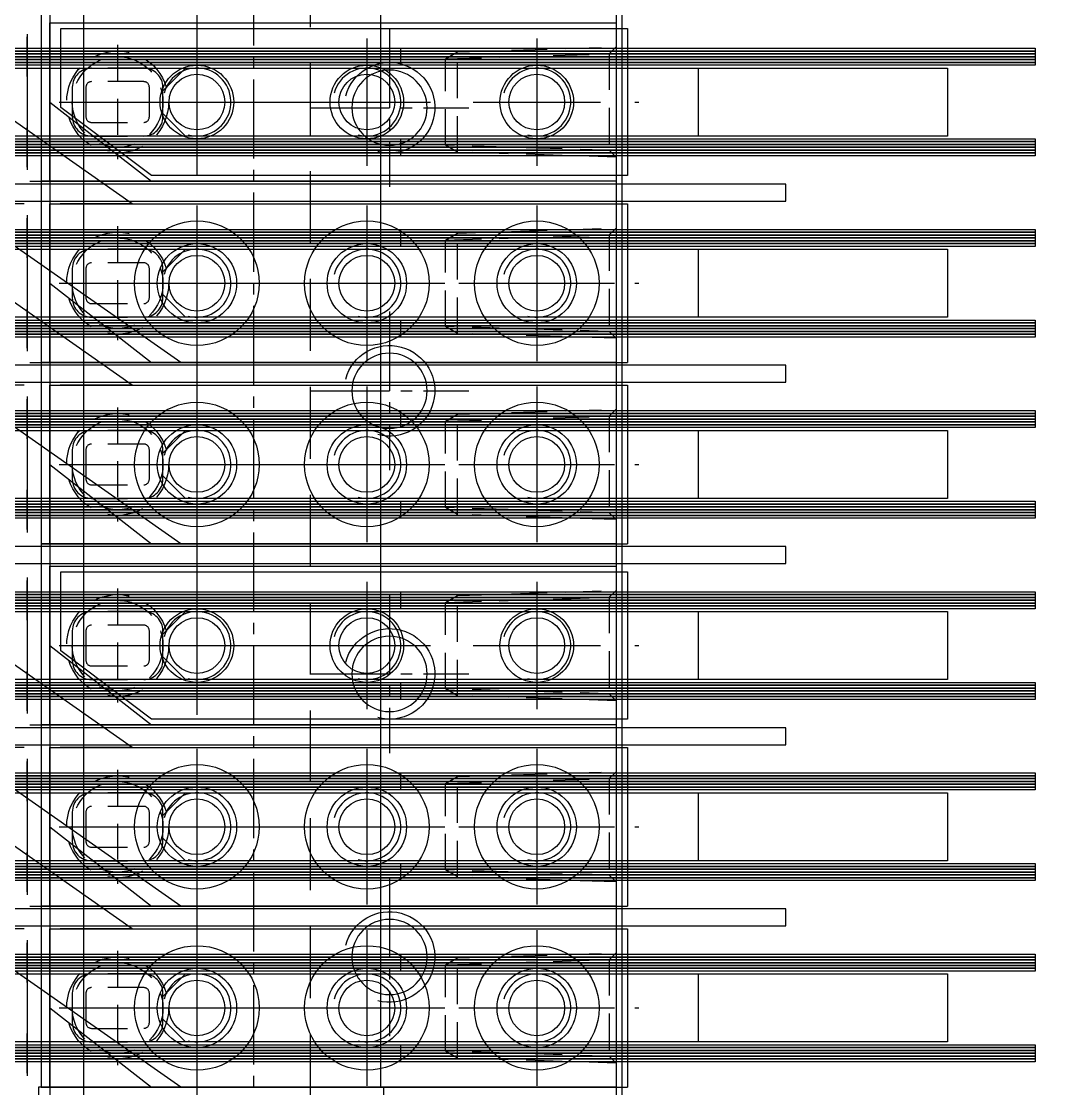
# Model space of a CAD drawing. Header units: millimetres. Extents: x 282 to 14566, y -4134 to 5341.
# Drawn here: x 9342.2 to 9432.5, y 810.5 to 904.8 of the extents above; entities that cross this region are included whole.
import ezdxf

# ---------------------------------------------------------------- set-up
doc = ezdxf.new("R2010")
doc.units = ezdxf.units.MM
for name, pattern in [('CENTER', [50.8, 31.75, -6.35, 6.35, -6.35]), ('CENTER1', [10, 7, -1, 1, -1]), ('CENTERX2', [101.6, 63.5, -12.7, 12.7, -12.7]), ('HIDDEN', [9.525, 6.35, -3.175]), ('HIDDEN2', [4.7625, 3.175, -1.5875])]:
    doc.linetypes.add(name, pattern=pattern)
for name, color, linetype in [('CENTER', 1, 'CENTER'), ('HIDDEN', 2, 'HIDDEN'), ('THIN', 3, 'Continuous')]:
    doc.layers.add(name, color=color, linetype=linetype)

# ---------------------------------------------------------------- blocks, each defined once
blk = doc.blocks.new('A$C429828F3')
at = {"color": 250}
for points in [[(-59.75, 160), (-29.75, 160), (-29.75, 176), (-59.75, 176), (-59.75, 160)], [(-59.75, 144), (-29.75, 144), (-29.75, 160), (-59.75, 160), (-59.75, 144)], [(-59.75, 128), (-29.75, 128), (-29.75, 144), (-59.75, 144), (-59.75, 128)], [(-59.75, 112), (-29.75, 112), (-29.75, 128), (-59.75, 128), (-59.75, 112)], [(-59.75, 96), (-29.75, 96), (-29.75, 112), (-59.75, 112), (-59.75, 96)], [(-59.75, 80), (-29.75, 80), (-29.75, 96), (-59.75, 96), (-59.75, 80)]]:
    blk.add_lwpolyline(points, dxfattribs=at)
blk.add_lwpolyline([(-45, 0), (45, 0, 0.414214), (60, 15), (60, 80), (29.5, 80), (29.5, 35, -0.414214), (24.5, 30), (-24.5, 30, -0.414214), (-29.5, 35), (-29.5, 80), (-60, 80), (-60, 15, 0.414214)], format="xyb", close=True, dxfattribs=at)
blk = doc.blocks.new('A$C45CF31D8')
at = {"color": 250}
for p, q in [((-50, 142), (0, 142)), ((-50, 128), (-50, 142)), ((0, 142), (0, 128)), ((-141, 139.75, 0), (37, 139.75, 0)), ((-141, 139.5, 0), (37, 139.5, 0)), ((37, 139.5, 0), (-141, 139.5, 0)), ((37, 139.75, 0), (37, 139.5, 0)), ((37, 139.5, 0), (37, 139.25, 0)), ((37, 139.25, 0), (-141, 139.25, 0)), ((-141, 139.25, 0), (37, 139.25, 0)), ((-141, 139, 0), (37, 139, 0)), ((37, 139, 0), (-141, 139, 0)), ((-141, 138.75, 0), (37, 138.75, 0)), ((37, 138.75, 0), (-141, 138.75, 0)), ((37, 139.25, 0), (37, 139, 0)), ((37, 139, 0), (37, 138.75, 0)), ((37, 138.75, 0), (37, 138.5, 0)), ((-141, 138.5, 0), (37, 138.5, 0)), ((37, 138.5, 0), (-141, 138.5, 0)), ((37, 138.25, 0), (-141, 138.25, 0)), ((7.25, 138), (7.25, 132)), ((37, 138.5, 0), (37, 138.25, 0)), ((-50, 135), (-41, 128)), ((-141, 131.75, 0), (37, 131.75, 0)), ((-141, 131.5, 0), (37, 131.5, 0)), ((37, 131.5, 0), (-141, 131.5, 0)), ((37, 131.25, 0), (-141, 131.25, 0)), ((-141, 131.25, 0), (37, 131.25, 0)), ((37, 131.75, 0), (37, 131.5, 0)), ((37, 131.5, 0), (37, 131.25, 0)), ((37, 131.25, 0), (37, 131, 0)), ((-141, 131, 0), (37, 131, 0)), ((37, 131, 0), (-141, 131, 0)), ((37, 130.75, 0), (-141, 130.75, 0)), ((-141, 130.75, 0), (37, 130.75, 0)), ((-141, 130.5, 0), (37, 130.5, 0)), ((37, 130.5, 0), (-141, 130.5, 0)), ((37, 130.25, 0), (-141, 130.25, 0)), ((37, 131, 0), (37, 130.75, 0)), ((37, 130.75, 0), (37, 130.5, 0)), ((37, 130.5, 0), (37, 130.25, 0)), ((15, 127.75), (-119, 127.75)), ((0, 128), (-50, 128)), ((15, 126.25), (15, 127.75)), ((-119, 126.25), (15, 126.25)), ((-50, 126), (0, 126)), ((-50, 112), (-50, 126)), ((0, 126), (0, 112)), ((-141, 123.75, 0), (37, 123.75, 0)), ((-141, 123.5, 0), (37, 123.5, 0)), ((37, 123.5, 0), (-141, 123.5, 0)), ((37, 123.75, 0), (37, 123.5, 0)), ((37, 123.5, 0), (37, 123.25, 0)), ((37, 123.25, 0), (-141, 123.25, 0)), ((-141, 123.25, 0), (37, 123.25, 0)), ((-141, 123, 0), (37, 123, 0)), ((37, 123, 0), (-141, 123, 0)), ((-141, 122.75, 0), (37, 122.75, 0)), ((37, 122.75, 0), (-141, 122.75, 0)), ((37, 123.25, 0), (37, 123, 0)), ((37, 123, 0), (37, 122.75, 0)), ((37, 122.75, 0), (37, 122.5, 0)), ((-141, 122.5, 0), (37, 122.5, 0)), ((37, 122.5, 0), (-141, 122.5, 0)), ((37, 122.25, 0), (-141, 122.25, 0)), ((7.25, 122), (7.25, 116)), ((37, 122.5, 0), (37, 122.25, 0)), ((-50, 119), (-41, 112)), ((-141, 115.75, 0), (37, 115.75, 0)), ((-141, 115.5, 0), (37, 115.5, 0)), ((37, 115.5, 0), (-141, 115.5, 0)), ((37, 115.25, 0), (-141, 115.25, 0)), ((-141, 115.25, 0), (37, 115.25, 0)), ((-141, 115, 0), (37, 115, 0)), ((37, 115, 0), (-141, 115, 0)), ((37, 115.75, 0), (37, 115.5, 0)), ((37, 115.5, 0), (37, 115.25, 0)), ((37, 115.25, 0), (37, 115, 0)), ((37, 115, 0), (37, 114.75, 0)), ((37, 114.75, 0), (-141, 114.75, 0)), ((-141, 114.75, 0), (37, 114.75, 0)), ((-141, 114.5, 0), (37, 114.5, 0)), ((37, 114.5, 0), (-141, 114.5, 0)), ((37, 114.25, 0), (-141, 114.25, 0)), ((37, 114.75, 0), (37, 114.5, 0)), ((37, 114.5, 0), (37, 114.25, 0)), ((15, 111.75), (-119, 111.75)), ((0, 112), (-50, 112)), ((15, 110.25), (15, 111.75)), ((-119, 110.25), (15, 110.25)), ((-50, 110), (0, 110)), ((-50, 96), (-50, 110)), ((0, 110), (0, 96)), ((-141, 107.75, 0), (37, 107.75, 0)), ((-141, 107.5, 0), (37, 107.5, 0)), ((37, 107.5, 0), (-141, 107.5, 0)), ((37, 107.75, 0), (37, 107.5, 0)), ((37, 107.5, 0), (37, 107.25, 0)), ((37, 107.25, 0), (-141, 107.25, 0)), ((-141, 107.25, 0), (37, 107.25, 0)), ((-141, 107, 0), (37, 107, 0)), ((37, 107, 0), (-141, 107, 0)), ((-141, 106.75, 0), (37, 106.75, 0)), ((37, 106.75, 0), (-141, 106.75, 0)), ((37, 107.25, 0), (37, 107, 0)), ((37, 107, 0), (37, 106.75, 0)), ((37, 106.75, 0), (37, 106.5, 0)), ((-141, 106.5, 0), (37, 106.5, 0)), ((37, 106.5, 0), (-141, 106.5, 0)), ((37, 106.25, 0), (-141, 106.25, 0)), ((7.25, 106), (7.25, 100)), ((37, 106.5, 0), (37, 106.25, 0)), ((-50, 103), (-41, 96)), ((-141, 99.75, 0), (37, 99.75, 0)), ((-141, 99.5, 0), (37, 99.5, 0)), ((37, 99.5, 0), (-141, 99.5, 0)), ((37, 99.25, 0), (-141, 99.25, 0)), ((-141, 99.25, 0), (37, 99.25, 0)), ((-141, 99, 0), (37, 99, 0)), ((37, 99, 0), (-141, 99, 0)), ((37, 99.75, 0), (37, 99.5, 0)), ((37, 99.5, 0), (37, 99.25, 0)), ((37, 99.25, 0), (37, 99, 0)), ((37, 99, 0), (37, 98.75, 0)), ((37, 98.75, 0), (-141, 98.75, 0)), ((-141, 98.75, 0), (37, 98.75, 0)), ((-141, 98.5, 0), (37, 98.5, 0)), ((37, 98.5, 0), (-141, 98.5, 0)), ((37, 98.25, 0), (-141, 98.25, 0)), ((37, 98.75, 0), (37, 98.5, 0)), ((37, 98.5, 0), (37, 98.25, 0)), ((15, 95.75), (-119, 95.75)), ((0, 96), (-50, 96)), ((15, 94.25), (15, 95.75)), ((-119, 94.25), (15, 94.25)), ((-50, 94), (0, 94)), ((-50, 80), (-50, 94)), ((0, 94), (0, 80)), ((-141, 91.75, 0), (37, 91.75, 0)), ((-141, 91.5, 0), (37, 91.5, 0)), ((37, 91.5, 0), (-141, 91.5, 0)), ((37, 91.75, 0), (37, 91.5, 0)), ((37, 91.5, 0), (37, 91.25, 0)), ((37, 91.25, 0), (-141, 91.25, 0)), ((-141, 91.25, 0), (37, 91.25, 0)), ((-141, 91, 0), (37, 91, 0)), ((37, 91, 0), (-141, 91, 0)), ((-141, 90.75, 0), (37, 90.75, 0)), ((37, 90.75, 0), (-141, 90.75, 0)), ((-141, 90.5, 0), (37, 90.5, 0)), ((37, 90.5, 0), (-141, 90.5, 0)), ((37, 91.25, 0), (37, 91, 0)), ((37, 91, 0), (37, 90.75, 0)), ((37, 90.75, 0), (37, 90.5, 0)), ((37, 90.5, 0), (37, 90.25, 0)), ((37, 90.25, 0), (-141, 90.25, 0)), ((7.25, 90), (7.25, 84)), ((-50, 87), (-41, 80)), ((-141, 83.75, 0), (37, 83.75, 0)), ((-141, 83.5, 0), (37, 83.5, 0)), ((37, 83.5, 0), (-141, 83.5, 0)), ((37, 83.25, 0), (-141, 83.25, 0)), ((-141, 83.25, 0), (37, 83.25, 0)), ((-141, 83, 0), (37, 83, 0)), ((37, 83, 0), (-141, 83, 0)), ((37, 83.75, 0), (37, 83.5, 0)), ((37, 83.5, 0), (37, 83.25, 0)), ((37, 83.25, 0), (37, 83, 0)), ((37, 83, 0), (37, 82.75, 0)), ((37, 82.75, 0), (-141, 82.75, 0)), ((-141, 82.75, 0), (37, 82.75, 0)), ((-141, 82.5, 0), (37, 82.5, 0)), ((37, 82.5, 0), (-141, 82.5, 0)), ((37, 82.25, 0), (-141, 82.25, 0)), ((37, 82.75, 0), (37, 82.5, 0)), ((37, 82.5, 0), (37, 82.25, 0)), ((15, 79.75), (-119, 79.75)), ((0, 80), (-50, 80)), ((15, 78.25), (15, 79.75)), ((-119, 78.25), (15, 78.25)), ((-50, 78), (0, 78)), ((-50, 64), (-50, 78)), ((0, 78), (0, 64)), ((-141, 75.75, 0), (37, 75.75, 0)), ((-141, 75.5, 0), (37, 75.5, 0)), ((37, 75.5, 0), (-141, 75.5, 0)), ((37, 75.75, 0), (37, 75.5, 0)), ((37, 75.5, 0), (37, 75.25, 0)), ((37, 75.25, 0), (-141, 75.25, 0)), ((-141, 75.25, 0), (37, 75.25, 0)), ((-141, 75, 0), (37, 75, 0)), ((37, 75, 0), (-141, 75, 0)), ((-141, 74.75, 0), (37, 74.75, 0)), ((37, 74.75, 0), (-141, 74.75, 0)), ((-141, 74.5, 0), (37, 74.5, 0)), ((37, 74.5, 0), (-141, 74.5, 0)), ((37, 75.25, 0), (37, 75, 0)), ((37, 75, 0), (37, 74.75, 0)), ((37, 74.75, 0), (37, 74.5, 0)), ((37, 74.5, 0), (37, 74.25, 0)), ((37, 74.25, 0), (-141, 74.25, 0)), ((7.25, 74), (7.25, 68)), ((-50, 71), (-41, 64)), ((-141, 67.75, 0), (37, 67.75, 0)), ((-141, 67.5, 0), (37, 67.5, 0)), ((37, 67.5, 0), (-141, 67.5, 0)), ((37, 67.25, 0), (-141, 67.25, 0)), ((-141, 67.25, 0), (37, 67.25, 0)), ((-141, 67, 0), (37, 67, 0)), ((37, 67, 0), (-141, 67, 0)), ((37, 67.75, 0), (37, 67.5, 0)), ((37, 67.5, 0), (37, 67.25, 0)), ((37, 67.25, 0), (37, 67, 0)), ((37, 67, 0), (37, 66.75, 0)), ((37, 66.75, 0), (-141, 66.75, 0)), ((-141, 66.75, 0), (37, 66.75, 0)), ((-141, 66.5, 0), (37, 66.5, 0)), ((37, 66.5, 0), (-141, 66.5, 0)), ((37, 66.25, 0), (-141, 66.25, 0)), ((37, 66.75, 0), (37, 66.5, 0)), ((37, 66.5, 0), (37, 66.25, 0)), ((15, 63.75), (-119, 63.75)), ((0, 64), (-50, 64)), ((15, 62.25), (15, 63.75)), ((-119, 62.25), (15, 62.25)), ((-50, 62), (0, 62)), ((-50, 48), (-50, 62)), ((0, 62), (0, 48)), ((-141, 59.75, 0), (37, 59.75, 0)), ((-141, 59.5, 0), (37, 59.5, 0)), ((37, 59.5, 0), (-141, 59.5, 0)), ((37, 59.75, 0), (37, 59.5, 0)), ((37, 59.5, 0), (37, 59.25, 0)), ((37, 59.25, 0), (-141, 59.25, 0)), ((-141, 59.25, 0), (37, 59.25, 0)), ((-141, 59, 0), (37, 59, 0)), ((37, 59, 0), (-141, 59, 0)), ((-141, 58.75, 0), (37, 58.75, 0)), ((37, 58.75, 0), (-141, 58.75, 0)), ((-141, 58.5, 0), (37, 58.5, 0)), ((37, 58.5, 0), (-141, 58.5, 0)), ((37, 59.25, 0), (37, 59, 0)), ((37, 59, 0), (37, 58.75, 0)), ((37, 58.75, 0), (37, 58.5, 0)), ((37, 58.5, 0), (37, 58.25, 0)), ((37, 58.25, 0), (-141, 58.25, 0)), ((7.25, 58), (7.25, 52)), ((-50, 55), (-41, 48)), ((-141, 51.75, 0), (37, 51.75, 0)), ((-141, 51.5, 0), (37, 51.5, 0)), ((37, 51.5, 0), (-141, 51.5, 0)), ((37, 51.25, 0), (-141, 51.25, 0)), ((-141, 51.25, 0), (37, 51.25, 0)), ((-141, 51, 0), (37, 51, 0)), ((37, 51, 0), (-141, 51, 0)), ((37, 51.75, 0), (37, 51.5, 0)), ((37, 51.5, 0), (37, 51.25, 0)), ((37, 51.25, 0), (37, 51, 0)), ((37, 51, 0), (37, 50.75, 0)), ((37, 50.75, 0), (-141, 50.75, 0)), ((-141, 50.75, 0), (37, 50.75, 0)), ((-141, 50.5, 0), (37, 50.5, 0)), ((37, 50.5, 0), (-141, 50.5, 0)), ((37, 50.25, 0), (-141, 50.25, 0)), ((37, 50.75, 0), (37, 50.5, 0)), ((37, 50.5, 0), (37, 50.25, 0)), ((0, 48), (-50, 48))]:
    blk.add_line(p, q, dxfattribs=at)
at = {"color": 250, "linetype": 'CENTERX2'}
for p, q in [((-52, 141, 0), (-52, 129, 0)), ((-52, 125, 0), (-52, 113, 0)), ((-52, 109, 0), (-52, 97, 0)), ((-52, 93, 0), (-52, 81, 0)), ((-52, 77, 0), (-52, 65, 0)), ((-52, 61, 0), (-52, 49, 0))]:
    blk.add_line(p, q, dxfattribs=at)
at = {"color": 250, "linetype": 'CENTER1'}
for p, q in [((-52, 138.5, 0), (-52, 140.75, 0)), ((-52, 138.25, 0), (-52, 140.5, 0)), ((-52, 138, 0), (-52, 140.25, 0)), ((-52, 137.75, 0), (-52, 140, 0)), ((-52, 137.5, 0), (-52, 139.75, 0)), ((-52, 137.25, 0), (-52, 139.5, 0)), ((-52, 130.5, 0), (-52, 132.75, 0)), ((-52, 130.25, 0), (-52, 132.5, 0)), ((-52, 130, 0), (-52, 132.25, 0)), ((-52, 129.75, 0), (-52, 132, 0)), ((-52, 129.5, 0), (-52, 131.75, 0)), ((-52, 129.25, 0), (-52, 131.5, 0)), ((-52, 122.5, 0), (-52, 124.75, 0)), ((-52, 122.25, 0), (-52, 124.5, 0)), ((-52, 122, 0), (-52, 124.25, 0)), ((-52, 121.75, 0), (-52, 124, 0)), ((-52, 121.5, 0), (-52, 123.75, 0)), ((-52, 121.25, 0), (-52, 123.5, 0)), ((-52, 114.5, 0), (-52, 116.75, 0)), ((-52, 114.25, 0), (-52, 116.5, 0)), ((-52, 114, 0), (-52, 116.25, 0)), ((-52, 113.75, 0), (-52, 116, 0)), ((-52, 113.5, 0), (-52, 115.75, 0)), ((-52, 113.25, 0), (-52, 115.5, 0)), ((-52, 106.5, 0), (-52, 108.75, 0)), ((-52, 106.25, 0), (-52, 108.5, 0)), ((-52, 106, 0), (-52, 108.25, 0)), ((-52, 105.75, 0), (-52, 108, 0)), ((-52, 105.5, 0), (-52, 107.75, 0)), ((-52, 105.25, 0), (-52, 107.5, 0)), ((-52, 98.5, 0), (-52, 100.75, 0)), ((-52, 98.25, 0), (-52, 100.5, 0)), ((-52, 98, 0), (-52, 100.25, 0)), ((-52, 97.75, 0), (-52, 100, 0)), ((-52, 97.5, 0), (-52, 99.75, 0)), ((-52, 97.25, 0), (-52, 99.5, 0)), ((-52, 90.5, 0), (-52, 92.75, 0)), ((-52, 90.25, 0), (-52, 92.5, 0)), ((-52, 90, 0), (-52, 92.25, 0)), ((-52, 89.75, 0), (-52, 92, 0)), ((-52, 89.5, 0), (-52, 91.75, 0)), ((-52, 89.25, 0), (-52, 91.5, 0)), ((-52, 82.5, 0), (-52, 84.75, 0)), ((-52, 82.25, 0), (-52, 84.5, 0)), ((-52, 82, 0), (-52, 84.25, 0)), ((-52, 81.75, 0), (-52, 84, 0)), ((-52, 81.5, 0), (-52, 83.75, 0)), ((-52, 81.25, 0), (-52, 83.5, 0)), ((-52, 74.5, 0), (-52, 76.75, 0)), ((-52, 74.25, 0), (-52, 76.5, 0)), ((-52, 74, 0), (-52, 76.25, 0)), ((-52, 73.75, 0), (-52, 76, 0)), ((-52, 73.5, 0), (-52, 75.75, 0)), ((-52, 73.25, 0), (-52, 75.5, 0)), ((-52, 66.5, 0), (-52, 68.75, 0)), ((-52, 66.25, 0), (-52, 68.5, 0)), ((-52, 66, 0), (-52, 68.25, 0)), ((-52, 65.75, 0), (-52, 68, 0)), ((-52, 65.5, 0), (-52, 67.75, 0)), ((-52, 65.25, 0), (-52, 67.5, 0)), ((-52, 58.5, 0), (-52, 60.75, 0)), ((-52, 58.25, 0), (-52, 60.5, 0)), ((-52, 58, 0), (-52, 60.25, 0)), ((-52, 57.75, 0), (-52, 60, 0)), ((-52, 57.5, 0), (-52, 59.75, 0)), ((-52, 57.25, 0), (-52, 59.5, 0)), ((-52, 50.5, 0), (-52, 52.75, 0)), ((-52, 50.25, 0), (-52, 52.5, 0)), ((-52, 50, 0), (-52, 52.25, 0)), ((-52, 49.75, 0), (-52, 52, 0)), ((-52, 49.5, 0), (-52, 51.75, 0)), ((-52, 49.25, 0), (-52, 51.5, 0))]:
    blk.add_line(p, q, dxfattribs=at)
at = {"color": 250, "linetype": 'HIDDEN2'}
for p, q in [((-44, 140.037), (-44, 129.963)), ((-19, 139.5), (-19, 139.75)), ((-19, 139.25), (-19, 139.5)), ((-14, 139.427), (0, 139.864)), ((0, 139.864), (-0.6, 139.264)), ((0, 139), (-44, 139)), ((-19, 139), (-19, 139.25)), ((-19, 138.75), (-19, 139)), ((-19, 138.5), (-19, 138.75)), ((-15.064, 138.812), (-14, 139.427)), ((-15.064, 138.812), (0, 139.283)), ((-15.064, 131.188), (-15.064, 138.812)), ((-14, 130.573), (-14, 139.427)), ((-0.6, 139.264), (-0.6, 130.736)), ((-41.7, 138), (-46.3, 138)), ((-19, 138.25), (-19, 138.5)), ((-41.7, 136.8), (-46.3, 136.8)), ((-48, 136.3), (-48, 133.7)), ((-46.8, 136.3), (-46.8, 133.7)), ((-41.2, 133.7), (-41.2, 136.3)), ((-40, 133.7), (-40, 136.3)), ((-49.037, 135), (-38.963, 135)), ((-46.3, 133.2), (-41.7, 133.2)), ((-46.3, 132), (-41.7, 132)), ((-19, 131.5), (-19, 131.75)), ((-19, 131.25), (-19, 131.5)), ((-19, 131), (-19, 131.25)), ((0, 130.717), (-15.064, 131.188)), ((-14, 130.573), (-15.064, 131.188)), ((0, 131), (-43.723, 131)), ((-19, 130.75), (-19, 131)), ((-19, 130.5), (-19, 130.75)), ((-19, 130.25), (-19, 130.5)), ((0, 130.136), (-14, 130.573)), ((-0.6, 130.736), (0, 130.136)), ((-44, 124.037), (-44, 113.963)), ((-19, 123.5), (-19, 123.75)), ((-19, 123.25), (-19, 123.5)), ((-14, 123.427), (0, 123.864)), ((0, 123.864), (-0.6, 123.264)), ((0, 123), (-44, 123)), ((-19, 123), (-19, 123.25)), ((-19, 122.75), (-19, 123)), ((-19, 122.5), (-19, 122.75)), ((-15.064, 122.812), (-14, 123.427)), ((-15.064, 122.812), (0, 123.283)), ((-15.064, 115.188), (-15.064, 122.812)), ((-14, 114.573), (-14, 123.427)), ((-0.6, 123.264), (-0.6, 114.736)), ((-41.7, 122), (-46.3, 122)), ((-19, 122.25), (-19, 122.5)), ((-41.7, 120.8), (-46.3, 120.8)), ((-48, 120.3), (-48, 117.7)), ((-46.8, 120.3), (-46.8, 117.7)), ((-41.2, 117.7), (-41.2, 120.3)), ((-40, 117.7), (-40, 120.3)), ((-49.037, 119), (-38.963, 119)), ((-46.3, 117.2), (-41.7, 117.2)), ((-46.3, 116), (-41.7, 116)), ((0, 115), (-43.723, 115)), ((-19, 115.5), (-19, 115.75)), ((-19, 115.25), (-19, 115.5)), ((-19, 115), (-19, 115.25)), ((-19, 114.75), (-19, 115)), ((0, 114.717), (-15.064, 115.188)), ((-14, 114.573), (-15.064, 115.188)), ((-19, 114.5), (-19, 114.75)), ((-19, 114.25), (-19, 114.5)), ((0, 114.136), (-14, 114.573)), ((-0.6, 114.736), (0, 114.136)), ((-44, 108.037), (-44, 97.963)), ((-19, 107.5), (-19, 107.75)), ((-19, 107.25), (-19, 107.5)), ((-14, 107.427), (0, 107.864)), ((0, 107.864), (-0.6, 107.264)), ((0, 107), (-44, 107)), ((-19, 107), (-19, 107.25)), ((-19, 106.75), (-19, 107)), ((-19, 106.5), (-19, 106.75)), ((-15.064, 106.812), (-14, 107.427)), ((-15.064, 106.812), (0, 107.283)), ((-15.064, 99.188), (-15.064, 106.812)), ((-14, 98.573), (-14, 107.427)), ((-0.6, 107.264), (-0.6, 98.736)), ((-41.7, 106), (-46.3, 106)), ((-19, 106.25), (-19, 106.5)), ((-41.7, 104.8), (-46.3, 104.8)), ((-48, 104.3), (-48, 101.7)), ((-46.8, 104.3), (-46.8, 101.7)), ((-41.2, 101.7), (-41.2, 104.3)), ((-40, 101.7), (-40, 104.3)), ((-49.037, 103), (-38.963, 103)), ((-46.3, 101.2), (-41.7, 101.2)), ((-46.3, 100), (-41.7, 100)), ((0, 99), (-43.723, 99)), ((-19, 99.5), (-19, 99.75)), ((-19, 99.25), (-19, 99.5)), ((-19, 99), (-19, 99.25)), ((-19, 98.75), (-19, 99)), ((0, 98.717), (-15.064, 99.188)), ((-14, 98.573), (-15.064, 99.188)), ((-19, 98.5), (-19, 98.75)), ((-19, 98.25), (-19, 98.5)), ((0, 98.136), (-14, 98.573)), ((-0.6, 98.736), (0, 98.136)), ((-44, 92.037), (-44, 81.963)), ((-19, 91.5), (-19, 91.75)), ((-19, 91.25), (-19, 91.5)), ((-15.064, 90.812), (-14, 91.427)), ((-14, 91.427), (0, 91.864)), ((-14, 82.573), (-14, 91.427)), ((0, 91.864), (-0.6, 91.264)), ((0, 91), (-44, 91)), ((-19, 91), (-19, 91.25)), ((-19, 90.75), (-19, 91)), ((-19, 90.5), (-19, 90.75)), ((-19, 90.25), (-19, 90.5)), ((-15.064, 90.812), (0, 91.283)), ((-15.064, 83.188), (-15.064, 90.812)), ((-0.6, 91.264), (-0.6, 82.736)), ((-41.7, 90), (-46.3, 90)), ((-41.7, 88.8), (-46.3, 88.8)), ((-48, 88.3), (-48, 85.7)), ((-46.8, 88.3), (-46.8, 85.7)), ((-41.2, 85.7), (-41.2, 88.3)), ((-40, 85.7), (-40, 88.3)), ((-49.037, 87), (-38.963, 87)), ((-46.3, 85.2), (-41.7, 85.2)), ((-46.3, 84), (-41.7, 84)), ((0, 83), (-43.723, 83)), ((-19, 83.5), (-19, 83.75)), ((-19, 83.25), (-19, 83.5)), ((-19, 83), (-19, 83.25)), ((-19, 82.75), (-19, 83)), ((0, 82.717), (-15.064, 83.188)), ((-14, 82.573), (-15.064, 83.188)), ((-19, 82.5), (-19, 82.75)), ((-19, 82.25), (-19, 82.5)), ((0, 82.136), (-14, 82.573)), ((-0.6, 82.736), (0, 82.136)), ((-44, 76.037), (-44, 65.963)), ((-19, 75.5), (-19, 75.75)), ((-19, 75.25), (-19, 75.5)), ((-15.064, 74.812), (-14, 75.427)), ((-14, 75.427), (0, 75.864)), ((-14, 66.573), (-14, 75.427)), ((0, 75.864), (-0.6, 75.264)), ((0, 75), (-44, 75)), ((-19, 75), (-19, 75.25)), ((-19, 74.75), (-19, 75)), ((-19, 74.5), (-19, 74.75)), ((-19, 74.25), (-19, 74.5)), ((-15.064, 74.812), (0, 75.283)), ((-15.064, 67.188), (-15.064, 74.812)), ((-0.6, 75.264), (-0.6, 66.736)), ((-41.7, 74), (-46.3, 74)), ((-41.7, 72.8), (-46.3, 72.8)), ((-48, 72.3), (-48, 69.7)), ((-46.8, 72.3), (-46.8, 69.7)), ((-41.2, 69.7), (-41.2, 72.3)), ((-40, 69.7), (-40, 72.3)), ((-49.037, 71), (-38.963, 71)), ((-46.3, 69.2), (-41.7, 69.2)), ((-46.3, 68), (-41.7, 68)), ((0, 67), (-43.723, 67)), ((-19, 67.5), (-19, 67.75)), ((-19, 67.25), (-19, 67.5)), ((-19, 67), (-19, 67.25)), ((-19, 66.75), (-19, 67)), ((0, 66.717), (-15.064, 67.188)), ((-14, 66.573), (-15.064, 67.188)), ((-19, 66.5), (-19, 66.75)), ((-19, 66.25), (-19, 66.5)), ((0, 66.136), (-14, 66.573)), ((-0.6, 66.736), (0, 66.136)), ((-44, 60.037), (-44, 49.963)), ((-19, 59.5), (-19, 59.75)), ((-19, 59.25), (-19, 59.5)), ((-15.064, 58.812), (-14, 59.427)), ((-14, 59.427), (0, 59.864)), ((-14, 50.573), (-14, 59.427)), ((0, 59.864), (-0.6, 59.264)), ((0, 59), (-44, 59)), ((-19, 59), (-19, 59.25)), ((-19, 58.75), (-19, 59)), ((-19, 58.5), (-19, 58.75)), ((-19, 58.25), (-19, 58.5)), ((-15.064, 58.812), (0, 59.283)), ((-15.064, 51.188), (-15.064, 58.812)), ((-0.6, 59.264), (-0.6, 50.736)), ((-41.7, 58), (-46.3, 58)), ((-41.7, 56.8), (-46.3, 56.8)), ((-48, 56.3), (-48, 53.7)), ((-46.8, 56.3), (-46.8, 53.7)), ((-41.2, 53.7), (-41.2, 56.3)), ((-40, 53.7), (-40, 56.3)), ((-49.037, 55), (-38.963, 55)), ((-46.3, 53.2), (-41.7, 53.2)), ((-46.3, 52), (-41.7, 52)), ((0, 51), (-43.723, 51)), ((-19, 51.5), (-19, 51.75)), ((-19, 51.25), (-19, 51.5)), ((-19, 51), (-19, 51.25)), ((-19, 50.75), (-19, 51)), ((0, 50.717), (-15.064, 51.188)), ((-14, 50.573), (-15.064, 51.188)), ((-19, 50.5), (-19, 50.75)), ((-19, 50.25), (-19, 50.5)), ((0, 50.136), (-14, 50.573)), ((-0.6, 50.736), (0, 50.136))]:
    blk.add_line(p, q, dxfattribs=at)
at = {"color": 250, "elevation": 0}
for points in [[(-133.25, 132), (-133.25, 138), (29.25, 138), (29.25, 132)], [(-133.25, 116), (-133.25, 122), (29.25, 122), (29.25, 116)], [(-133.25, 100), (-133.25, 106), (29.25, 106), (29.25, 100)], [(-133.25, 84), (-133.25, 90), (29.25, 90), (29.25, 84)], [(-133.25, 68), (-133.25, 74), (29.25, 74), (29.25, 68)], [(-133.25, 52), (-133.25, 58), (29.25, 58), (29.25, 52)]]:
    blk.add_lwpolyline(points, close=True, dxfattribs=at)
at = {"color": 250, "linetype": 'HIDDEN2'}
for points in [[(-38, 132), (-40, 134), (-40, 136), (-38, 138)], [(-38, 116), (-40, 118), (-40, 120), (-38, 122)], [(-38, 100), (-40, 102), (-40, 104), (-38, 106)], [(-38, 84), (-40, 86), (-40, 88), (-38, 90)], [(-38, 68), (-40, 70), (-40, 72), (-38, 74)], [(-38, 52), (-40, 54), (-40, 56), (-38, 58)]]:
    blk.add_lwpolyline(points, dxfattribs=at)
for centre, radius in [((-44, 135), 4.5), ((-44, 135), 4), ((-44, 119), 4.5), ((-44, 119), 4), ((-44, 103), 4.5), ((-44, 103), 4), ((-44, 87), 4.5), ((-44, 87), 4), ((-44, 71), 4.5), ((-44, 71), 4), ((-44, 55), 4.5), ((-44, 55), 4)]:
    blk.add_circle(centre, radius, dxfattribs=at)
at = {"color": 250}
for centre in [(-37, 135), (-22, 135), (-7, 135), (-37, 119), (-22, 119), (-7, 119), (-37, 103), (-22, 103), (-7, 103), (-37, 87), (-22, 87), (-7, 87), (-37, 71), (-22, 71), (-7, 71), (-37, 55), (-22, 55), (-7, 55)]:
    blk.add_circle(centre, 2.459, dxfattribs=at)
at = {"color": 250, "linetype": 'HIDDEN2'}
for centre, radius, start, end in [((-46.3, 136.3), 1.7, 90, 180), ((-41.7, 136.3), 1.7, 360, 90), ((-46.3, 136.3), 0.5, 90, 180), ((-41.7, 136.3), 0.5, 0, 90), ((-46.3, 133.7), 1.7, 180, 270), ((-46.3, 133.7), 0.5, 180, 270), ((-41.7, 133.7), 0.5, 270, 0), ((-41.7, 133.7), 1.7, 270, 0), ((-46.3, 120.3), 1.7, 90, 180), ((-41.7, 120.3), 1.7, 360, 90), ((-46.3, 120.3), 0.5, 90, 180), ((-41.7, 120.3), 0.5, 0, 90), ((-46.3, 117.7), 1.7, 180, 270), ((-46.3, 117.7), 0.5, 180, 270), ((-41.7, 117.7), 0.5, 270, 0), ((-41.7, 117.7), 1.7, 270, 0), ((-46.3, 104.3), 1.7, 90, 180), ((-41.7, 104.3), 1.7, 360, 90), ((-46.3, 104.3), 0.5, 90, 180), ((-41.7, 104.3), 0.5, 0, 90), ((-46.3, 101.7), 1.7, 180, 270), ((-46.3, 101.7), 0.5, 180, 270), ((-41.7, 101.7), 0.5, 270, 0), ((-41.7, 101.7), 1.7, 270, 0), ((-46.3, 88.3), 1.7, 90, 180), ((-41.7, 88.3), 1.7, 360, 90), ((-46.3, 88.3), 0.5, 90, 180), ((-41.7, 88.3), 0.5, 0, 90), ((-46.3, 85.7), 1.7, 180, 270), ((-46.3, 85.7), 0.5, 180, 270), ((-41.7, 85.7), 0.5, 270, 0), ((-41.7, 85.7), 1.7, 270, 0), ((-46.3, 72.3), 1.7, 90, 180), ((-41.7, 72.3), 1.7, 360, 90), ((-46.3, 72.3), 0.5, 90, 180), ((-41.7, 72.3), 0.5, 0, 90), ((-46.3, 69.7), 1.7, 180, 270), ((-46.3, 69.7), 0.5, 180, 270), ((-41.7, 69.7), 0.5, 270, 0), ((-41.7, 69.7), 1.7, 270, 0), ((-46.3, 56.3), 1.7, 90, 180), ((-41.7, 56.3), 1.7, 360, 90), ((-46.3, 56.3), 0.5, 90, 180), ((-41.7, 56.3), 0.5, 0, 90), ((-46.3, 53.7), 1.7, 180, 270), ((-46.3, 53.7), 0.5, 180, 270), ((-41.7, 53.7), 0.5, 270, 0), ((-41.7, 53.7), 1.7, 270, 0)]:
    blk.add_arc(centre, radius, start, end, dxfattribs=at)
at = {"layer": 'CENTER', "color": 250}
for p, q in [((-37, 139.48), (-37, 130.52)), ((-22, 139.48), (-22, 130.52)), ((-7, 139.48), (-7, 130.52)), ((-49.149, 135), (2, 135)), ((-37, 123.48), (-37, 114.52)), ((-22, 123.48), (-22, 114.52)), ((-7, 123.48), (-7, 114.52)), ((-49.149, 119), (2, 119)), ((-37, 107.48), (-37, 98.52)), ((-22, 107.48), (-22, 98.52)), ((-7, 107.48), (-7, 98.52)), ((-49.149, 103), (2, 103)), ((-37, 91.48), (-37, 82.52)), ((-22, 91.48), (-22, 82.52)), ((-7, 91.48), (-7, 82.52)), ((-49.149, 87), (2, 87)), ((-37, 75.48), (-37, 66.52)), ((-22, 75.48), (-22, 66.52)), ((-7, 75.48), (-7, 66.52)), ((-49.149, 71), (2, 71)), ((-37, 59.48), (-37, 50.52)), ((-22, 59.48), (-22, 50.52)), ((-7, 59.48), (-7, 50.52)), ((-49.149, 55), (2, 55))]:
    blk.add_line(p, q, dxfattribs=at)
at = {"layer": 'THIN', "color": 250}
for centre in [(-37, 135), (-22, 135), (-7, 135), (-37, 119), (-22, 119), (-7, 119), (-37, 103), (-22, 103), (-7, 103), (-37, 87), (-22, 87), (-7, 87), (-37, 71), (-22, 71), (-7, 71), (-37, 55), (-22, 55), (-7, 55)]:
    blk.add_arc(centre, 3, 255, 165, dxfattribs=at)
blk = doc.blocks.new('A$C6A33477B')
at = {"color": 6}
for p, q in [((54.274, -9), (31.423, 7)), ((58.577, -23), (35.726, -7)), ((54.274, -9), (98, -9)), ((98, -9), (98, -23)), ((58.577, -23), (98, -23))]:
    blk.add_line(p, q, dxfattribs=at)
at = {"color": 2, "linetype": 'HIDDEN'}
for p, q in [((35.726, -7), (51.417, -7)), ((54.274, -9), (38.583, -9))]:
    blk.add_line(p, q, dxfattribs=at)
at = {"color": 1, "linetype": 'CENTER', "ltscale": 2}
for p, q in [((60, -9.123), (60, -22.877)), ((75, -9.123), (75, -22.877)), ((90, -9.123), (90, -22.877)), ((53.123, -16), (66.877, -16)), ((68.123, -16), (81.877, -16)), ((83.123, -16), (96.877, -16))]:
    blk.add_line(p, q, dxfattribs=at)
at = {"color": 6}
for centre, radius in [((60, -16), 5.5), ((75, -16), 5.5), ((90, -16), 5.5), ((60, -16), 3.5), ((75, -16), 3.5), ((90, -16), 3.5)]:
    blk.add_circle(centre, radius, dxfattribs=at)
blk = doc.blocks.new('A$C406C0A8B')
at = {"color": 1}
for p, q in [((-12, 6.5), (38, 6.5)), ((-12, -0.476), (-12, 6.5)), ((38, 6.5), (38, -6.5)), ((-4.016, -6.5), (-12, -0.476)), ((38, -6.5), (-4.016, -6.5))]:
    blk.add_line(p, q, dxfattribs=at)
at = {"color": 1, "linetype": 'CENTER', "ltscale": 3}
for p, q in [((0, 5.624), (0, -5.624)), ((15, 5.624), (15, -5.624)), ((30, 5.624), (30, -5.624)), ((-5.624, 0), (5.624, 0)), ((9.376, 0), (20.624, 0)), ((24.376, 0), (35.624, 0))]:
    blk.add_line(p, q, dxfattribs=at)
at = {"color": 1}
for centre in [(0, 0), (15, 0), (30, 0)]:
    blk.add_circle(centre, 3.25, dxfattribs=at)
blk = doc.blocks.new('A$C03084892')
for name, p in [('A$C429828F3', (21, 5)), ('A$C45CF31D8', (12, 37, 0)), ('A$C6A33477B', (-85, 172, 0)), ('A$C406C0A8B', (-25, 172, 0)), ('A$C6A33477B', (-85, 156, 0)), ('A$C6A33477B', (-85, 124, 0)), ('A$C406C0A8B', (-25, 124, 0)), ('A$C6A33477B', (-85, 108, 0))]:
    blk.add_blockref(name, p)
blk = doc.blocks.new('A$C1D2B0D02')
at = {"color": 150}
blk.add_lwpolyline([(2, 260), (2, 232), (50, 232, -2.414214), (52.5, 229.5), (52.5, 68.5, -2.414214), (50, 66), (2, 66), (2, 38, -1), (-2, 38), (-2, 66), (-50, 66, -2.414214), (-52.5, 68.5), (-52.5, 229.5, -2.414214), (-50, 232), (-2, 232), (-2, 260, -1)], format="xyb", close=True, dxfattribs=at)
blk = doc.blocks.new('A$C006C150E')
at = {"color": 1}
for p, q in [((-43, 9), (-43, -191)), ((7, 9), (7, -191)), ((4, -9), (4, -173))]:
    blk.add_line(p, q, dxfattribs=at)
at = {"color": 1, "linetype": 'CENTER1'}
for p, q in [((-23, -46.5), (-23, -60.5)), ((-16, -53.5), (-30, -53.5)), ((-23, -71.5), (-23, -85.5)), ((-16, -78.5), (-30, -78.5)), ((-23, -96.5), (-23, -110.5)), ((-16, -103.5), (-30, -103.5)), ((-23, -121.5), (-23, -135.5)), ((-16, -128.5), (-30, -128.5))]:
    blk.add_line(p, q, dxfattribs=at)
blk.add_lwpolyline([(-11, 9), (-11, -191)], dxfattribs=at)
at = {"ltscale": 10}
for centre in [(-23, -53.5), (-23, -78.5), (-23, -103.5), (-23, -128.5)]:
    blk.add_circle(centre, 3.323, dxfattribs=at)
at = {"layer": 'HIDDEN'}
for p, q in [((-6, 4), (-6, -186)), ((-16, -20.999), (-16, -161.001))]:
    blk.add_line(p, q, dxfattribs=at)
at = {"layer": 'THIN', "ltscale": 10}
for centre in [(-23, -53.5), (-23, -78.5), (-23, -103.5), (-23, -128.5)]:
    blk.add_arc(centre, 4, 15, 285, dxfattribs=at)

msp = doc.modelspace()

# ---------------------------------------------------------------- block references
for name, p in [('A$C1D2B0D02', (9342.748, 710.631)), ('A$C03084892', (9382.748, 725.631))]:
    msp.add_blockref(name, p)
at = {"xscale": -1}
msp.add_blockref('A$C006C150E', (9351.748, 950.631), dxfattribs=at)

doc.saveas('drawing.dxf')
